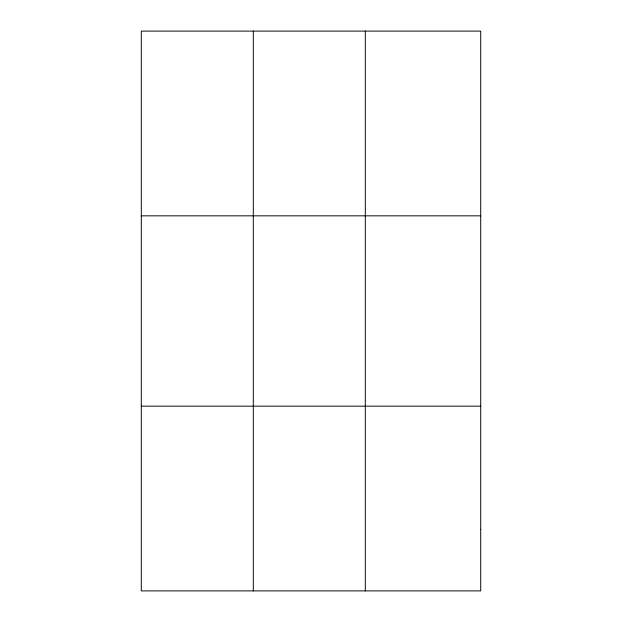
<?xml version="1.0" encoding="UTF-8"?>
<svg xmlns="http://www.w3.org/2000/svg" width="622" height="622" viewBox="0 0 622 622"><rect width="100%" height="100%" fill="white"/><g stroke="black" fill="none" stroke-linecap="round" stroke-linejoin="round"><path stroke-width="0.93" d="M253.302 31.1L253.302 590.9M141.295 215.834L480.705 215.834M141.295 406.166L480.705 406.166M365.308 31.1L365.308 590.9M480.705 529.322L480.705 590.9L141.295 590.9L141.295 31.1L480.705 31.1L480.705 529.322"/></g></svg>
